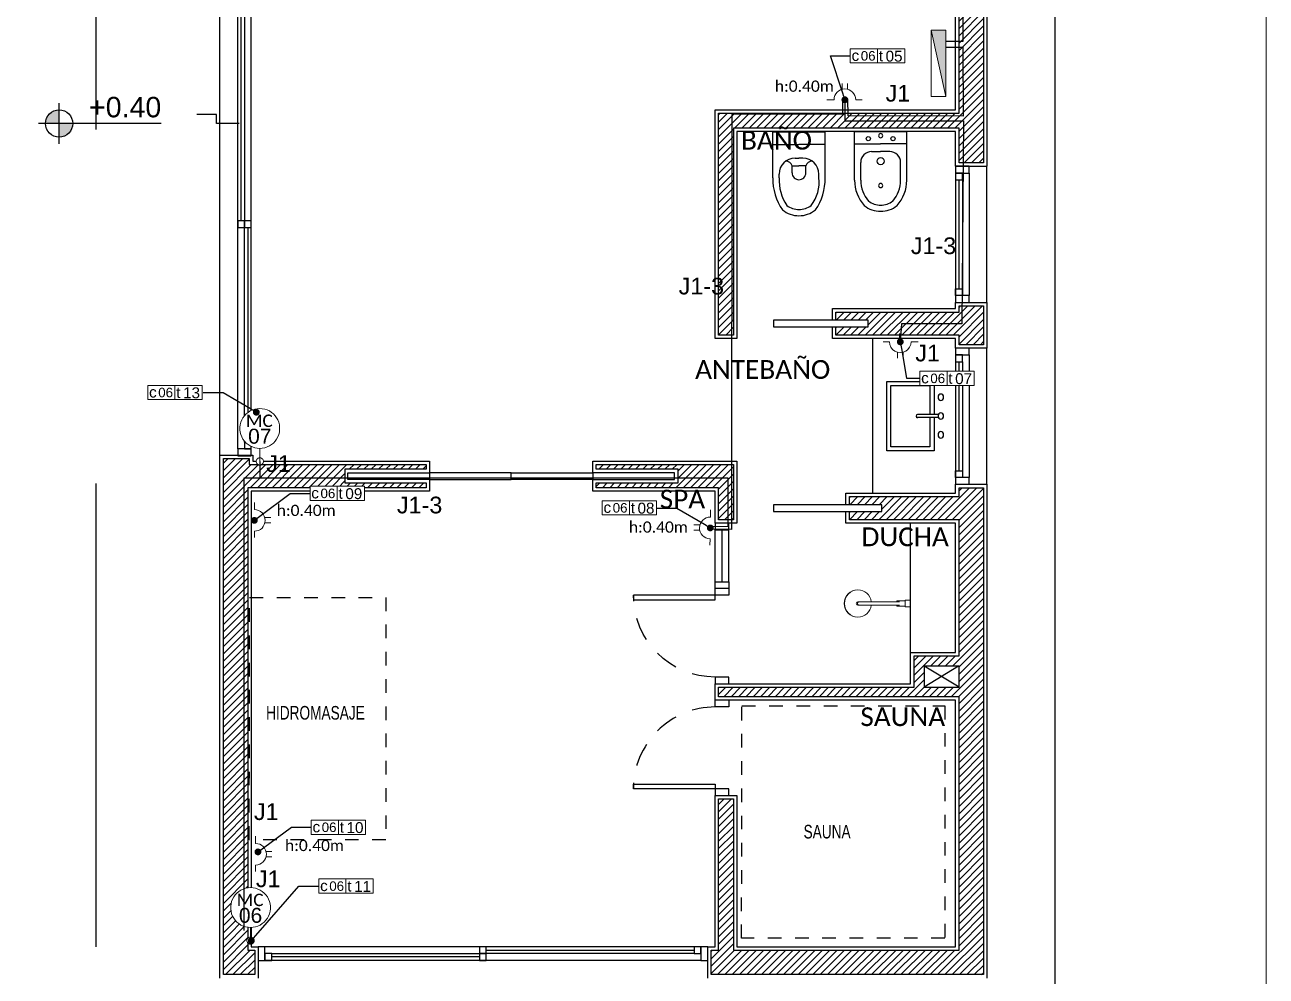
# Model space of a CAD drawing. Header units: millimetres. Extents: x 430 to 1353, y -204 to 152.
# Drawn here: x 659.62 to 668.73, y 12.03 to 19.01 of the extents above; entities that cross this region are included whole.
import ezdxf
from ezdxf import colors
from ezdxf.entities.mleader import LeaderData, LeaderLine
from ezdxf.enums import TextEntityAlignment as Align
from ezdxf.math import Vec2, Vec3

# ---------------------------------------------------------------- set-up
doc = ezdxf.new("R2010")
doc.units = ezdxf.units.MM
doc.linetypes.add('DASHED', pattern=[0.3, 0.17, -0.13])
doc.linetypes.add('HIDDENX3', pattern=[0.15, 0.1, -0.05])
doc.layers.get('0').update_dxf_attribs({"color": 250})
for name, color, linetype in [('AN - Designacion Corte 1-50', 252, 'Continuous'), ('AN - Designacion Nivel 1-50', 252, 'Continuous'), ('AR - Carpinteria', 252, 'Continuous'), ('AR - Equipamiento Fijo', 252, 'Continuous'), ('AR - Ht', 252, 'Continuous'), ('AR - Proyeccion', 252, 'DASHED'), ('AR - Vista 05', 252, 'Continuous'), ('AR - Vista 1', 252, 'Continuous'), ('AR - Vista 4', 252, 'Continuous'), ('ER-AA', 252, 'HIDDENX3'), ('ND- ESPACIOS', 253, 'Continuous')]:
    doc.layers.add(name, color=color, linetype=linetype)
for name, color, linetype, lineweight in [('ND-Cotas', 252, 'Continuous', 9), ('ND-GLOBAL_Notas', 252, 'Continuous', 9), ('ND-TABLEROS', 1, 'Continuous', 9), ('ND-texto', 251, 'Continuous', 15), ('ND-TUE_Boca', 5, 'Continuous', 9), ('ND-TUG-C6', 92, 'Continuous', 30), ('ND-TUG_Boca', 160, 'Continuous', 9)]:
    doc.layers.add(name, color=color, linetype=linetype, lineweight=lineweight)
doc.styles.add('50-TXT', font='GOTHIC.TTF', dxfattribs={"width": 0.75, "height": 0.1})
doc.styles.add('Arial', font='arial.ttf')
doc.styles.add('IMPLANTACION', font='arial.ttf', dxfattribs={"height": 0.3})
doc.styles.add('MtXpl_Calibri', font='calibri.ttf')
doc.styles.get("Standard").update_dxf_attribs({"font": 'arial.ttf'})
doc.styles.add('Texto Simbolos 1 50', font='arial.ttf', dxfattribs={"height": 0.15})

# ---------------------------------------------------------------- blocks, each defined once
blk = doc.blocks.new('Toma_doble')
for p, q in [((-0.0208, 0.1066), (-0.0208, 0.1501)), ((0.0192, 0.1071), (0.0192, 0.1501)), ((-0.0794, 0.03), (-0.1322, 0.03)), ((0.0794, 0.03), (0.126, 0.03))]:
    blk.add_line(p, q)
blk.add_arc((0, 0.03), 0.0794, 360, 180)
blk = doc.blocks.new('_Dot')
at = {"color": 0, "linetype": 'ByBlock', "lineweight": -2}
blk.add_line((-0.5, 0), (-1, 0), dxfattribs=at)
at = {"color": 0, "linetype": 'ByBlock', "const_width": 0.5}
blk.add_lwpolyline([(-0.25, 0, 1), (0.25, 0, 1)], format="xyb", close=True, dxfattribs=at)
blk = doc.blocks.new('Motor_cortinero')
for points in [[(689.072, 30.448), (689.047, 30.446), (689.023, 30.442), (689, 30.434), (688.977, 30.424), (688.956, 30.41), (688.937, 30.395), (688.921, 30.377), (688.906, 30.357), (688.894, 30.335), (688.885, 30.312), (688.879, 30.288), (688.876, 30.264), (688.876, 30.239), (688.879, 30.215), (688.885, 30.191), (688.894, 30.168), (688.906, 30.146), (688.921, 30.126), (688.937, 30.108), (688.956, 30.093), (688.977, 30.079), (689, 30.069), (689.023, 30.061), (689.047, 30.057), (689.072, 30.055), (689.097, 30.057), (689.121, 30.061), (689.144, 30.069), (689.167, 30.079), (689.187, 30.093), (689.206, 30.108), (689.223, 30.126), (689.238, 30.146), (689.25, 30.168), (689.259, 30.191), (689.265, 30.215), (689.268, 30.239), (689.268, 30.264), (689.265, 30.288), (689.259, 30.312), (689.25, 30.335), (689.238, 30.357), (689.223, 30.377), (689.206, 30.395), (689.187, 30.41), (689.167, 30.424), (689.144, 30.434), (689.121, 30.442), (689.097, 30.446)], [(689.072, 29.962), (689.063, 29.961), (689.055, 29.958), (689.048, 29.953), (689.042, 29.947), (689.038, 29.939), (689.036, 29.931), (689.036, 29.922), (689.038, 29.914), (689.042, 29.906), (689.048, 29.899), (689.055, 29.895), (689.063, 29.891), (689.072, 29.89), (689.081, 29.891), (689.089, 29.895), (689.096, 29.899), (689.101, 29.906), (689.105, 29.914), (689.108, 29.922), (689.108, 29.931), (689.105, 29.939), (689.101, 29.947), (689.096, 29.953), (689.089, 29.958), (689.081, 29.961)]]:
    blk.add_wipeout(points)
h = blk.add_hatch()
h.set_pattern_fill('ANGLE', color=256)
h.set_pattern_definition([(0, (0, -0.042), (0, 6.985), [5.08, -1.905]), (90, (0, -0.042), (-6.985, 4e-16), [5.08, -1.905])])
h.paths.add_polyline_path([(689.036, 29.926, 1), (689.108, 29.926, 1)])
blk.add_line((689.072, 30.055), (689.072, 29.926))
for points in [[(689.072, 30.448), (689.047, 30.446), (689.023, 30.442), (689, 30.434), (688.977, 30.424), (688.956, 30.41), (688.937, 30.395), (688.921, 30.377), (688.906, 30.357), (688.894, 30.335), (688.885, 30.312), (688.879, 30.288), (688.876, 30.264), (688.876, 30.239), (688.879, 30.215), (688.885, 30.191), (688.894, 30.168), (688.906, 30.146), (688.921, 30.126), (688.937, 30.108), (688.956, 30.093), (688.977, 30.079), (689, 30.069), (689.023, 30.061), (689.047, 30.057), (689.072, 30.055), (689.097, 30.057), (689.121, 30.061), (689.144, 30.069), (689.167, 30.079), (689.187, 30.093), (689.206, 30.108), (689.223, 30.126), (689.238, 30.146), (689.25, 30.168), (689.259, 30.191), (689.265, 30.215), (689.268, 30.239), (689.268, 30.264), (689.265, 30.288), (689.259, 30.312), (689.25, 30.335), (689.238, 30.357), (689.223, 30.377), (689.206, 30.395), (689.187, 30.41), (689.167, 30.424), (689.144, 30.434), (689.121, 30.442), (689.097, 30.446)], [(689.072, 29.962), (689.063, 29.961), (689.055, 29.958), (689.048, 29.953), (689.042, 29.947), (689.038, 29.939), (689.036, 29.931), (689.036, 29.922), (689.038, 29.914), (689.042, 29.906), (689.048, 29.899), (689.055, 29.895), (689.063, 29.891), (689.072, 29.89), (689.081, 29.891), (689.089, 29.895), (689.096, 29.899), (689.101, 29.906), (689.105, 29.914), (689.108, 29.922), (689.108, 29.931), (689.105, 29.939), (689.101, 29.947), (689.096, 29.953), (689.089, 29.958), (689.081, 29.961)]]:
    blk.add_lwpolyline(points, close=True)
at = {"style": 'MtXpl_Calibri'}
blk.add_text('MC', height=0.1226, rotation=0.0046, dxfattribs=at).set_placement((688.935, 30.266))
blk = doc.blocks.new('Motor cortinero numerado')
at = {"xscale": 0.744428715064112, "yscale": 0.744428715064112, "zscale": 0.744428715064112}
blk.add_blockref('Motor_cortinero', (-512.9649, -22.278), dxfattribs=at)
at = {"style": 'IMPLANTACION'}
blk.add_attdef('NU', text='', height=0.11, dxfattribs=at).set_placement((0, 0.1852), align=Align.MIDDLE)
blk = doc.blocks.new('Nomenclatura toma 10 A')
at = {"lineweight": 9}
blk.add_lwpolyline([(0, 0.0522), (0.3993, 0.0522), (0.3993, -0.0522), (0, -0.0522)], close=True, dxfattribs=at)
blk.add_wipeout([(0, 0.0522), (0.3993, 0.0522), (0.3993, -0.0522), (0, -0.0522)], dxfattribs=at)
for p, q in [((0, -0.0522), (0, 0.0522)), ((0, 0.0522), (0.3993, 0.0522)), ((0.1996, 0.0522), (0.1996, -0.0522)), ((0.1996, 0.0522), (0.1996, -0.0522)), ((0.3993, 0.0522), (0.3993, -0.0522)), ((0, -0.0522), (0.3993, -0.0522)), ((0, -0.0522), (0.3993, -0.0522))]:
    blk.add_line(p, q, dxfattribs=at)
at = {"lineweight": 9, "style": 'IMPLANTACION'}
for s, p in [('c', (0.0097, -0.0373)), ('t', (0.2092, -0.0399))]:
    blk.add_text(s, height=0.08, dxfattribs=at).set_placement(p)
for p, height in [((0.0769, -0.0353), 0.07), ((0.2594, -0.0426), 0.08)]:
    blk.add_attdef('00', p, '', height=height, dxfattribs=at)
blk = doc.blocks.new('Designacion Nivel Planta 1 50')
h = blk.add_hatch(color=256)
h.dxf.hatch_style = 1
h.paths.add_polyline_path([(0, 0.1, 0.414214), (-0.1, 0), (0, 0)])
h.paths.add_polyline_path([(0.1, 0), (0, 0), (0, -0.1, 0.414214)])
for p, q in [((0, -0.15), (0, 0.15)), ((0.75, 0), (-0.15, 0))]:
    blk.add_line(p, q)
blk.add_circle((0, 0), 0.1)
at = {"style": 'Texto Simbolos 1 50'}
blk.add_attdef('NIVEL', text='', height=0.15, dxfattribs=at).set_placement((0.75, 0), align=Align.BOTTOM_RIGHT)
blk = doc.blocks.new('bacha')
for p, q in [((519.8093, 72.6797), (519.8093, 72.8317)), ((519.8333, 72.6797), (519.8333, 72.8317))]:
    blk.add_line(p, q)
for points in [[(519.8093, 72.7107), (519.5647, 72.7107), (519.5647, 73.0584), (520.0757, 73.0584), (520.0757, 72.7107), (519.8333, 72.7107)], [(519.8093, 72.7407), (519.5947, 72.7407), (519.5947, 73.0284), (520.0457, 73.0284), (520.0457, 72.7407), (519.8333, 72.7407)]]:
    blk.add_lwpolyline(points)
blk.add_arc((519.8213, 72.8305), 0.0121, 5.54641, 174.45359)
at = {"extrusion": (0, 0, -1)}
for centre in [(519.6832, 72.6611), (519.8213, 72.6611), (519.9593, 72.6611)]:
    blk.add_ellipse(centre, major_axis=(0.0235, 0), ratio=0.85, start_param=3.141593, end_param=9.424778, dxfattribs=at)
blk = doc.blocks.new('*U490')
blk.add_lwpolyline([(0.05, 0.1), (0.05, 0.7), (0.0833, 0.7), (0.0833, 0.1)], close=True)
for points in [[(0, 0), (0.05, 0), (0.05, 0.1), (0, 0.1)], [(0.7, 0), (0.65, 0), (0.65, 0.1), (0.7, 0.1)]]:
    blk.add_lwpolyline(points)
at = {"color": 8, "linetype": 'DASHED'}
blk.add_arc((0.05, 0.1), 0.6, 360, 90, dxfattribs=at)
blk = doc.blocks.new('*U494')
at = {"color": 8}
for p, q in [((1.625, 0.025), (0.1, 0.025)), ((1.675, 0.075), (3.2, 0.075))]:
    blk.add_line(p, q, dxfattribs=at)
at = {"layer": 'AR - Carpinteria'}
for p, q in [((0.05, 0.1), (3.25, 0.1)), ((0.05, 0), (3.25, 0)), ((0.1, 0.05), (1.625, 0.05)), ((3.2, 0.05), (1.675, 0.05))]:
    blk.add_line(p, q, dxfattribs=at)
for points in [[(0, 0), (0.05, 0), (0.05, 0.1), (0, 0.1)], [(1.675, 0.1), (1.625, 0.1), (1.625, 0.05), (1.675, 0.05)], [(3.25, 0.1), (3.2, 0.1), (3.2, 0.05), (3.25, 0.05)], [(3.25, 0), (3.3, 0), (3.3, 0.1), (3.25, 0.1)], [(0.05, 0), (0.1, 0), (0.1, 0.05), (0.05, 0.05)], [(1.625, 0), (1.675, 0), (1.675, 0.05), (1.625, 0.05)]]:
    blk.add_lwpolyline(points, close=True, dxfattribs=at)
blk = doc.blocks.new('*U493')
at = {"color": 8}
for p, q in [((1.675, 0.025), (0.1, 0.025)), ((1.725, 0.075), (3.3, 0.075))]:
    blk.add_line(p, q, dxfattribs=at)
at = {"layer": 'AR - Carpinteria'}
for p, q in [((0.05, 0.1), (3.35, 0.1)), ((0.05, 0), (3.35, 0)), ((0.1, 0.05), (1.675, 0.05)), ((3.3, 0.05), (1.725, 0.05))]:
    blk.add_line(p, q, dxfattribs=at)
for points in [[(0, 0), (0.05, 0), (0.05, 0.1), (0, 0.1)], [(1.725, 0.1), (1.675, 0.1), (1.675, 0.05), (1.725, 0.05)], [(3.35, 0.1), (3.3, 0.1), (3.3, 0.05), (3.35, 0.05)], [(3.35, 0), (3.4, 0), (3.4, 0.1), (3.35, 0.1)], [(0.05, 0), (0.1, 0), (0.1, 0.05), (0.05, 0.05)], [(1.675, 0), (1.725, 0), (1.725, 0.05), (1.675, 0.05)]]:
    blk.add_lwpolyline(points, close=True, dxfattribs=at)
blk = doc.blocks.new('BIDE2-VS')
for p, q in [((-0.19, 0), (0.19, 0)), ((-0.19, -0.3541), (-0.19, 0)), ((0.19, -0.3541), (0.19, 0)), ((-0.19, -0.09), (0, -0.09)), ((0.19, -0.09), (0, -0.09)), ((-0.0669, -0.146), (0, -0.146)), ((0.0669, -0.146), (0, -0.146)), ((-0.145, -0.3541), (-0.145, -0.2242)), ((0.145, -0.3541), (0.145, -0.2242)), ((-0.145, -0.3541), (-0.145, -0.3273))]:
    blk.add_line(p, q)
for centre, radius in [((-0.09, -0.0515), 0.015), ((0.09, -0.0515), 0.015), ((0, -0.215), 0.026)]:
    blk.add_circle(centre, radius)
for centre, radius, start, end in [((0, -0.0302), 0.015, 90, 270), ((0, -0.0302), 0.015, 270, 90), ((-0.0669, -0.2242), 0.0781, 89.99997, 179.99998), ((0.0669, -0.2242), 0.0781, 0.00002, 90.00003), ((0.0839, -0.3541), 0.2739, 179.99999, 222.22556), ((0.0839, -0.3541), 0.2289, 179.99999, 221.31589), ((-0.0839, -0.3541), 0.2289, 318.68411, 0.00001), ((-0.0839, -0.3541), 0.2739, 317.77444, 0.00001), ((0, -0.3927), 0.015, 90, 270), ((0, -0.3927), 0.015, 270, 90), ((0, -0.39), 0.19, 231.24686, 270), ((0, -0.39), 0.145, 232.61896, 270), ((0, -0.39), 0.145, 270, 307.38104), ((0, -0.39), 0.19, 270, 308.75314)]:
    blk.add_arc(centre, radius, start, end)
blk = doc.blocks.new('INOD3-VS')
for p, q in [((-0.19, 0), (0.19, 0)), ((-0.19, -0.3341), (-0.19, 0)), ((0.19, -0.3341), (0.19, 0)), ((-0.19, -0.09), (0, -0.09)), ((0.19, -0.09), (0, -0.09)), ((-0.05, -0.2972), (-0.05, -0.2472)), ((-0.05, -0.2472), (0, -0.2472)), ((-0.0277, -0.19), (0, -0.19)), ((0.0277, -0.19), (0, -0.19)), ((0.05, -0.2472), (0, -0.2472)), ((0.05, -0.2972), (0.05, -0.2472)), ((-0.145, -0.3341), (-0.145, -0.3073)), ((0.145, -0.3341), (0.145, -0.3073))]:
    blk.add_line(p, q)
for centre, radius, start, end in [((-0.0277, -0.3073), 0.1173, 90, 179.99998), ((-0.0948, -0.2591), 0.0464, 14.88512, 92.9268), ((0.0277, -0.3073), 0.1173, 0.00002, 90), ((0.0948, -0.2591), 0.0464, 87.0732, 165.11488), ((0.1948, -0.3441), 0.3849, 178.52085, 215.40847), ((0.1977, -0.3446), 0.3429, 178.2465, 213.55057), ((0, -0.2972), 0.05, 179.99997, 270), ((0, -0.2972), 0.05, 270, 0.00003), ((-0.1274, -0.3646), 0.2741, 321.81013, 6.3928), ((-0.1924, -0.3448), 0.3826, 324.47335, 1.59733), ((0, -0.4189), 0.145, 232.61896, 270), ((0, -0.4189), 0.145, 270, 307.38104), ((0, -0.4189), 0.19, 231.24686, 270), ((0, -0.4189), 0.19, 270, 308.75314)]:
    blk.add_arc(centre, radius, start, end)
blk = doc.blocks.new('*U496')
at = {"color": 8}
blk.add_line((0.9, 0.025), (0.1, 0.025), dxfattribs=at)
at = {"layer": 'AR - Carpinteria'}
for p, q in [((0.05, 0.1), (0.95, 0.1)), ((0.05, 0), (0.95, 0)), ((0.1, 0.05), (0.9, 0.05))]:
    blk.add_line(p, q, dxfattribs=at)
for points in [[(0, 0), (0.05, 0), (0.05, 0.1), (0, 0.1)], [(0.95, 0), (1, 0), (1, 0.1), (0.95, 0.1)], [(0.05, 0), (0.1, 0), (0.1, 0.05), (0.05, 0.05)], [(0.95, 0), (0.9, 0), (0.9, 0.05), (0.95, 0.05)]]:
    blk.add_lwpolyline(points, close=True, dxfattribs=at)
blk = doc.blocks.new('PLANTA BAJA')
at = {"layer": 'AR - Ht', "true_color": 0x383838, "transparency": 33554610}
h = blk.add_hatch(dxfattribs=at)
h.set_pattern_fill('ANSI31', color=250, scale=0.012)
h.set_pattern_definition([(45, (-605.2518, -51.777135), (-0.0269407684, 0.0269407684), [])])
h.paths.add_polyline_path([(23.605, 24.735), (23.425, 24.735), (23.425, 24.69), (22.52, 24.69), (22.52, 24.6304), (22.7591, 24.6304), (22.7591, 24.5804), (22.52, 24.5804), (22.52, 24.52), (23.425, 24.52), (23.425, 24.45), (23.605, 24.45)])
h.paths.add_polyline_path([(18.205, 30.805), (18.025, 30.805), (18.025, 30.625), (18.205, 30.625)])
h.paths.add_polyline_path([(0.205, 16.225), (1.215, 16.225), (1.215, 16.405), (0.025, 16.405), (0.025, 10.52), (0.205, 10.52), (0.205, 11.8904), (0.205, 13.0025), (1.1975, 13.0025), (1.1975, 13.0679), (0.5175, 13.0679), (0.5175, 13.1179), (1.1975, 13.1179), (1.1975, 13.1825), (0.205, 13.1825), (0.205, 14.9569), (0.82, 14.9569), (0.82, 15.0769), (0.205, 15.0769)])
h.paths.add_polyline_path([(4.45, 16.405), (2.165, 16.405), (2.165, 16.225), (3.625, 16.225), (3.625, 13.1825), (2.6375, 13.1825), (2.6375, 13.1179), (3.3175, 13.1179), (3.3175, 13.0679), (2.6375, 13.0679), (2.6375, 13.0025), (3.625, 13.0025), (3.625, 12.015), (3.805, 12.015), (3.805, 16.225), (4.45, 16.225)])
h.paths.add_polyline_path([(7.455, 16.405), (5.5, 16.405), (5.5, 16.225), (7.455, 16.225)])
h.paths.add_polyline_path([(7.34, 11.005), (3.805, 11.005), (3.805, 11.075), (3.625, 11.075), (3.625, 10.825), (4.155, 10.825), (4.155, 8.47), (3.625, 8.47), (3.625, 8.35), (4.275, 8.35), (4.275, 10.825), (7.22, 10.825), (7.22, 7.405), (7.225, 7.405), (7.225, 0.025), (7.405, 0.025), (7.405, 7.225), (7.475, 7.225), (7.475, 7.405), (7.34, 7.405)])
h.paths.add_polyline_path([(3.805, 7.405), (2.615, 7.405), (2.615, 7.8154), (2.495, 7.8154), (2.495, 7.405), (0.205, 7.405), (0.205, 7.96), (0.025, 7.96), (0.025, 0.025), (0.205, 0.025), (0.205, 7.225), (3.805, 7.225)])
h.paths.add_polyline_path([(11.69, 7.405), (9.89, 7.405), (9.725, 7.405), (9.725, 7.225), (11.69, 7.225)])
h.paths.add_polyline_path([(14.62, 11.005), (10.81, 11.005), (10.81, 10.825), (14.62, 10.825)])
h.paths.add_polyline_path([(18.225, 11.005), (15.875, 11.005), (15.875, 10.825), (18.055, 10.825), (18.055, 9.505), (17.475, 9.505), (17.475, 9.175), (17.215, 9.175), (17.215, 9.055), (18.055, 9.055), (18.055, 7.405), (17.47, 7.405), (17.47, 7.225), (18.035, 7.225), (18.195, 7.225), (18.22, 7.225), (18.22, 7.405), (18.175, 7.405), (18.175, 10.825), (18.225, 10.825)])
h.paths.add_polyline_path([(18.055, 9.425), (18.055, 9.175), (17.555, 9.175), (17.555, 9.425)], flags=16)
h.paths.add_polyline_path([(16.42, 7.405), (16.375, 7.405), (16.375, 9.95), (16.255, 9.95), (16.255, 7.405), (13.74, 7.405), (13.74, 7.225), (14.29, 7.225), (14.29, 5.415), (14.74, 5.415), (14.74, 7.225), (16.395, 7.225), (16.42, 7.2251)])
h.paths.add_polyline_path([(23.605, 16.405), (21.57, 16.405), (21.57, 16.225), (23.425, 16.225), (23.425, 11.685), (19.375, 11.685), (19.375, 12.365), (19.255, 12.365), (19.17, 12.365), (19.17, 12.245), (19.255, 12.245), (19.255, 11.005), (19.165, 11.005), (19.165, 10.825), (19.375, 10.825), (19.375, 11.565), (23.425, 11.565), (23.425, 7.405), (21.57, 7.405), (21.57, 7.225), (23.605, 7.225)])
h.paths.add_polyline_path([(18.22, 16.405), (17.91, 16.405), (17.91, 16.225), (18.055, 16.225), (18.055, 12.25), (18.22, 12.25), (18.22, 12.36), (18.175, 12.36), (18.175, 16.225), (18.22, 16.225)])
h.paths.add_polyline_path([(21.77, 23.57), (20.7625, 23.57), (20.7625, 23.535), (21.3625, 23.535), (21.3625, 23.435), (20.7625, 23.435), (20.7625, 23.4), (21.66, 23.4), (21.66, 23.165), (21.77, 23.165)])
h.paths.add_polyline_path([(18.9175, 23.535), (19.5125, 23.535), (19.5125, 23.57), (18.215, 23.57), (18.215, 23.615), (18.025, 23.615), (18.025, 19.825), (18.23, 19.825), (18.255, 19.825), (18.255, 20.005), (18.205, 20.005), (18.205, 23.4), (19.5125, 23.4), (19.5125, 23.435), (18.9175, 23.435)])
h.paths.add_polyline_path([(23.605, 30.805), (23.355, 30.805), (23.355, 30.625), (23.425, 30.625), (23.425, 26.15), (21.66, 26.15), (21.66, 24.52), (21.77, 24.52), (21.77, 26.04), (23.425, 26.04), (23.425, 25.785), (23.605, 25.785)])
h.paths.add_polyline_path([(3.825, 20.005), (2.3749, 20.005), (2.3749, 20.055), (2.265, 20.055), (2.265, 20.005), (0.205, 20.005), (0.205, 20.055), (0.025, 20.055), (0.025, 19.825), (3.825, 19.825)])
h.paths.add_polyline_path([(5.605, 23.61), (5.425, 23.61), (5.425, 20.005), (5.375, 20.005), (5.375, 19.825), (5.4, 19.825), (5.605, 19.825)])
h.paths.add_polyline_path([(5.605, 30.805), (5.425, 30.805), (5.425, 30.625), (5.605, 30.625)])
h.paths.add_polyline_path([(0.21, 21.41), (0.21, 21.66), (0.36, 21.66), (0.36, 21.41)], flags=16)
h.paths.add_polyline_path([(0.435, 21.66), (2.2649, 21.66), (2.2649, 20.905), (2.3749, 20.905), (2.3749, 21.66), (4.055, 21.66), (4.055, 20.96), (4.165, 20.96), (4.165, 21.635), (4.165, 22.685), (4.015, 22.685), (4.015, 21.77), (1.965, 21.77), (1.965, 22.685), (1.815, 22.685), (1.815, 21.77), (0.42, 21.77), (0.205, 21.77), (0.205, 30.625), (0.275, 30.625), (0.275, 30.805), (0.23, 30.805), (0.025, 30.805), (0.025, 21.085), (0.205, 21.085), (0.205, 21.335), (0.435, 21.335)])
h.paths.add_polyline_path([(1.995, 8.7404), (1.995, 9.055), (2.445, 9.055), (2.445, 8.7404)], flags=16)
h.paths.add_polyline_path([(2.615, 9.035), (2.615, 9.175), (0.205, 9.175), (0.205, 9.47), (0.025, 9.47), (0.025, 9.035), (0.025, 9.01), (0.205, 9.01), (0.205, 9.055), (1.915, 9.055), (1.915, 8.6604), (2.615, 8.6604)])
h.paths.add_polyline_path([(23.425, 21.935), (23.17, 21.935), (23.17, 22.09), (23.425, 22.09)], flags=16)
h.paths.add_polyline_path([(23.605, 23.4), (23.425, 23.4), (23.425, 23.335), (22.62, 23.335), (22.62, 23.2754), (22.8591, 23.2754), (22.8591, 23.2254), (22.62, 23.2254), (22.62, 23.165), (23.425, 23.165), (23.425, 22.165), (23.095, 22.165), (23.095, 21.935), (21.795, 21.935), (21.66, 21.935), (21.66, 21.865), (21.795, 21.865), (23.425, 21.865), (23.425, 20.005), (21.77, 20.005), (21.77, 21.115), (21.66, 21.115), (21.66, 20.005), (21.605, 20.005), (21.605, 19.825), (21.64, 19.825), (23.605, 19.825)])
at = {"layer": 'AR - Carpinteria'}
for p, q in [((18, 23.635), (18, 30.6)), ((23.63, 24.76), (23.63, 25.76)), ((23.63, 23.425), (23.63, 24.425))]:
    blk.add_line(p, q, dxfattribs=at)
for points in [[(22.0641, 24.5804), (22.7591, 24.5804), (22.7591, 24.6304), (22.0641, 24.6304)], [(19.5375, 23.46), (20.1375, 23.46), (20.1375, 23.51), (19.5375, 23.51)], [(20.7375, 23.46), (20.1375, 23.46), (20.1375, 23.51), (20.7375, 23.51)], [(22.0641, 23.2254), (22.8591, 23.2254), (22.8591, 23.2754), (22.0641, 23.2754)]]:
    blk.add_lwpolyline(points, close=True, dxfattribs=at)
for points in [[(21.635, 23.14), (21.635, 23.09), (21.735, 23.09), (21.735, 23.14)], [(21.635, 22.71), (21.635, 23.09)], [(21.685, 23.09), (21.685, 22.71)], [(21.735, 22.71), (21.735, 23.09)], [(21.735, 22.66), (21.635, 22.66), (21.635, 22.71), (21.735, 22.71), (21.735, 22.66)]]:
    blk.add_lwpolyline(points, dxfattribs=at)
at = {"layer": 'AR - Equipamiento Fijo'}
blk.add_line((22.79, 24.495), (22.79, 23.36), dxfattribs=at)
at = {"layer": 'AR - Equipamiento Fijo', "color": 252, "lineweight": 9, "true_color": 0x858585, "transparency": 33554687}
for p, q in [((22.6811, 22.6505), (22.6829, 22.6505)), ((23.0137, 22.57), (23.03, 22.57)), ((23.03, 22.53), (23.0137, 22.53)), ((22.6829, 22.4495), (22.6811, 22.4495))]:
    blk.add_line(p, q, dxfattribs=at)
at = {"layer": 'AR - Equipamiento Fijo', "color": 252, "lineweight": 9, "true_color": 0x858585, "transparency": 33554687, "flags": 128}
for points in [[(22.9866, 22.5625), (22.9868, 22.5625), (22.9869, 22.5625), (22.987, 22.5625), (22.987, 22.5625), (22.987, 22.5625), (22.9869, 22.5625), (22.9868, 22.5625), (22.9866, 22.5625), (22.9863, 22.5625), (22.9859, 22.5625), (22.9854, 22.5625), (22.9849, 22.5625), (22.9843, 22.5625), (22.9836, 22.5625), (22.9828, 22.5625), (22.982, 22.5625), (22.9811, 22.5625), (22.9801, 22.5625), (22.9791, 22.5625), (22.978, 22.5625), (22.9768, 22.5625), (22.9755, 22.5625), (22.9742, 22.5625), (22.9729, 22.5625), (22.9714, 22.5625), (22.97, 22.5625), (22.9684, 22.5625), (22.9669, 22.5625), (22.9652, 22.5625), (22.9636, 22.5625), (22.9618, 22.5625), (22.9601, 22.5625), (22.9583, 22.5625), (22.9565, 22.5625), (22.9546, 22.5625), (22.9527, 22.5625), (22.9508, 22.5625), (22.9489, 22.5625), (22.9469, 22.5625), (22.945, 22.5625), (22.943, 22.5625), (22.941, 22.5625), (22.939, 22.5625), (22.937, 22.5625), (22.741, 22.5625), (22.7407, 22.5625), (22.7386, 22.5625), (22.7366, 22.5625), (22.7346, 22.5625), (22.7326, 22.5625), (22.7306, 22.5625), (22.7286, 22.5625), (22.7266, 22.5625), (22.7247, 22.5625), (22.7227, 22.5625), (22.7209, 22.5625), (22.719, 22.5625), (22.7172, 22.5625), (22.7154, 22.5625), (22.7137, 22.5625), (22.712, 22.5625), (22.7103, 22.5625), (22.7087, 22.5625), (22.7072, 22.5625), (22.7057, 22.5625), (22.7042, 22.5625), (22.7028, 22.5625), (22.7015, 22.5625), (22.7003, 22.5625), (22.6991, 22.5625), (22.698, 22.5625), (22.6969, 22.5625), (22.6959, 22.5625), (22.695, 22.5625), (22.6942, 22.5625), (22.6934, 22.5625), (22.6927, 22.5625), (22.6921, 22.5625), (22.6916, 22.5625), (22.6829, 22.5625)], [(22.987, 22.5375), (22.987, 22.5375), (22.9868, 22.5375), (22.9866, 22.5375), (22.9864, 22.5375), (22.986, 22.5375), (22.9856, 22.5375), (22.9851, 22.5375), (22.9845, 22.5375), (22.9838, 22.5375), (22.9831, 22.5375), (22.9822, 22.5375), (22.9813, 22.5375), (22.9804, 22.5375), (22.9794, 22.5375), (22.9783, 22.5375), (22.9771, 22.5375), (22.9759, 22.5375), (22.9746, 22.5375), (22.9732, 22.5375), (22.9718, 22.5375), (22.9704, 22.5375), (22.9689, 22.5375), (22.9673, 22.5375), (22.9657, 22.5375), (22.964, 22.5375), (22.9623, 22.5375), (22.9606, 22.5375), (22.9588, 22.5375), (22.957, 22.5375), (22.9551, 22.5375), (22.9532, 22.5375), (22.9513, 22.5375), (22.9494, 22.5375), (22.9475, 22.5375), (22.9455, 22.5375), (22.9435, 22.5375), (22.9415, 22.5375), (22.9395, 22.5375), (22.9375, 22.5375), (22.937, 22.5375), (22.741, 22.5375), (22.739, 22.5375), (22.7369, 22.5375), (22.7349, 22.5375), (22.7329, 22.5375), (22.7309, 22.5375), (22.7289, 22.5375), (22.7269, 22.5375), (22.725, 22.5375), (22.7231, 22.5375), (22.7212, 22.5375), (22.7193, 22.5375), (22.7175, 22.5375), (22.7157, 22.5375), (22.7139, 22.5375), (22.7122, 22.5375), (22.7106, 22.5375), (22.709, 22.5375), (22.7074, 22.5375), (22.7059, 22.5375), (22.7044, 22.5375), (22.7031, 22.5375), (22.7017, 22.5375), (22.7005, 22.5375), (22.6993, 22.5375), (22.6981, 22.5375), (22.6971, 22.5375), (22.6961, 22.5375), (22.6951, 22.5375), (22.6943, 22.5375), (22.6935, 22.5375), (22.6928, 22.5375), (22.6922, 22.5375), (22.6916, 22.5375), (22.6916, 22.5375), (22.6829, 22.5375)], [(22.969, 22.5626), (22.969, 22.57), (23.0137, 22.57)], [(23.0137, 22.53), (22.969, 22.53), (22.969, 22.5374)]]:
    blk.add_lwpolyline(points, dxfattribs=at)
blk.add_lwpolyline([(23.03, 22.526), (23.03, 22.574), (23.07, 22.574), (23.07, 22.526)], close=True, dxfattribs=at)
at = {"layer": 'AR - Equipamiento Fijo', "color": 252, "lineweight": 9, "true_color": 0x858585, "transparency": 33554687, "extrusion": (0, 0, -1)}
for centre, major_axis, start_param, end_param in [((22.6811, 22.55), (0, 0.1005), 3.141593, 6.283185), ((22.6829, 22.55), (0, 0.1005), 3.141593, 6.283185), ((22.6829, 22.55), (0, 0.1005), 0, 1.444986), ((22.6829, 22.55), (0, 0.0125), 3.141593, 6.283185), ((22.6829, 22.55), (0, 0.0125), 0, 0.150987), ((22.6829, 22.55), (0, 0.0125), 2.990605, 3.141593), ((22.6829, 22.55), (0, 0.1005), 1.696607, 3.141593)]:
    blk.add_ellipse(centre, major_axis=major_axis, ratio=0.984808, start_param=start_param, end_param=end_param, dxfattribs=at)
at = {"layer": 'AR - Equipamiento Fijo', "color": 252, "lineweight": 9, "true_color": 0x858585, "transparency": 33554687}
for points in [[(22.6916, 22.5375), (22.69, 22.5375), (22.6868, 22.5382), (22.6827, 22.5409), (22.68, 22.5451), (22.679, 22.55), (22.68, 22.5549), (22.6827, 22.5591), (22.6868, 22.5618), (22.69, 22.5625), (22.6916, 22.5625)], [(22.6916, 22.5625), (22.6921, 22.5625), (22.6927, 22.5625), (22.6932, 22.5624)], [(22.6932, 22.5376), (22.6927, 22.5375), (22.6921, 22.5375), (22.6916, 22.5375)]]:
    blk.add_open_spline(points, degree=3, dxfattribs=at)
at = {"layer": 'AR - Proyeccion', "ltscale": 20}
blk.add_lwpolyline([(0, 30.83), (0, 31.74), (6.52, 31.74), (6.52, 20.03), (17.09, 20.03), (17.09, 31.74), (23.63, 31.74), (23.63, 30.83)], dxfattribs=at)
at = {"layer": 'AR - Vista 05'}
for p, q in [((23.4, 25.76), (23.63, 25.76)), ((18, 19.8), (18, 23.64)), ((18, 23.64), (18.24, 23.64)), ((18.24, 23.64), (18.24, 23.595)), ((18.24, 23.595), (19.5375, 23.595)), ((18.9375, 23.46), (18.9375, 23.51)), ((18.9375, 23.51), (19.5375, 23.51)), ((19.5375, 23.595), (19.5375, 23.51)), ((20.7375, 23.51), (20.7375, 23.595)), ((20.7375, 23.595), (21.795, 23.595)), ((21.3375, 23.51), (20.7375, 23.51)), ((21.3375, 23.46), (21.3375, 23.51)), ((21.795, 23.595), (21.795, 23.14)), ((19.5375, 23.46), (18.9375, 23.46)), ((19.5375, 23.46), (19.5375, 23.375)), ((20.7375, 23.46), (21.3375, 23.46)), ((20.7375, 23.375), (20.7375, 23.46)), ((19.5375, 23.375), (18.23, 23.375)), ((18.23, 23.375), (18.23, 20.03)), ((21.635, 23.375), (20.7375, 23.375)), ((21.635, 23.14), (21.635, 23.375)), ((21.795, 23.14), (21.635, 23.14)), ((23.07, 22.19), (23.07, 23.14)), ((18.23, 20.03), (18.28, 20.03)), ((18.28, 20.03), (18.28, 19.8))]:
    blk.add_line(p, q, dxfattribs=at)
for points in [[(23.4, 25.76), (23.4, 26.015), (21.795, 26.015), (21.795, 24.495), (21.635, 24.495), (21.635, 26.175), (23.4, 26.175), (23.4, 30.6), (23.33, 30.6), (23.33, 30.83), (23.63, 30.83), (23.63, 25.76)], [(22.515, 24.63), (22.495, 24.63), (22.495, 24.715), (23.4, 24.715), (23.4, 24.76), (23.63, 24.76), (23.63, 24.425), (23.4, 24.425), (23.4, 24.495), (22.495, 24.495), (22.495, 24.58), (22.515, 24.58)], [(22.595, 23.275), (22.595, 23.36), (23.4, 23.36), (23.4, 23.425), (23.63, 23.425), (23.63, 19.8)], [(21.58, 19.8), (21.58, 20.03), (21.635, 20.03), (21.635, 21.14), (21.795, 21.14), (21.795, 20.03), (23.4, 20.03), (23.4, 21.84), (21.795, 21.84), (21.635, 21.84), (21.635, 21.96), (21.795, 21.96), (23.07, 21.96), (23.07, 22.19), (23.4, 22.19), (23.4, 23.14), (22.595, 23.14), (22.595, 23.225)]]:
    blk.add_lwpolyline(points, dxfattribs=at)
at = {"layer": 'AR - Vista 1'}
for p, q in [((23.425, 21.935), (23.17, 22.09)), ((23.42, 22.09), (23.17, 21.935))]:
    blk.add_line(p, q, dxfattribs=at)
blk.add_lwpolyline([(18.23, 19.3), (24.13, 19.3), (24.13, 30.83), (24.13, 31.33), (18, 31.33), (18, 30.83)], dxfattribs=at)
at = {"layer": 'AR - Vista 4'}
for points in [[(23.605, 25.785), (23.425, 25.785), (23.425, 26.04), (21.77, 26.04), (21.77, 24.52), (21.66, 24.52), (21.66, 26.15), (23.425, 26.15), (23.425, 30.625), (23.355, 30.625), (23.355, 30.805), (23.605, 30.805)], [(18.9175, 23.535), (18.9175, 23.435), (19.5125, 23.435), (19.5125, 23.4), (18.205, 23.4), (18.205, 20.005), (18.255, 20.005), (18.255, 19.825), (18.23, 19.825), (18.025, 19.825), (18.025, 23.615), (18.215, 23.615), (18.215, 23.57), (19.5125, 23.57), (19.5125, 23.535)], [(20.7625, 23.435), (21.3625, 23.435), (21.3625, 23.535), (20.7625, 23.535), (20.7625, 23.57), (21.77, 23.57), (21.77, 23.165), (21.66, 23.165), (21.66, 23.4), (20.7625, 23.4)], [(23.425, 22.09), (23.17, 22.09), (23.17, 21.935), (23.425, 21.935)]]:
    blk.add_lwpolyline(points, close=True, dxfattribs=at)
for points in [[(22.52, 24.6304), (22.52, 24.69), (23.425, 24.69), (23.425, 24.735), (23.605, 24.735), (23.605, 24.45), (23.425, 24.45), (23.425, 24.52), (22.52, 24.52), (22.52, 24.58)], [(22.62, 23.275), (22.62, 23.335), (23.425, 23.335), (23.425, 23.4), (23.605, 23.4), (23.605, 19.825), (21.64, 19.825), (21.605, 19.825), (21.605, 20.005), (21.66, 20.005), (21.66, 21.115), (21.77, 21.115), (21.77, 20.005), (23.425, 20.005), (23.425, 21.865), (21.795, 21.865), (21.66, 21.865), (21.66, 21.935), (21.795, 21.935), (23.095, 21.935), (23.095, 22.165), (23.425, 22.165), (23.425, 23.165), (22.62, 23.165), (22.62, 23.225)]]:
    blk.add_lwpolyline(points, dxfattribs=at)
at = {"layer": 'AR - Carpinteria'}
for name, p, rotation in [('*U493', (18.23, 23.635), 90), ('*U496', (23.4, 25.76), 270), ('*U496', (23.4, 24.425), 270), ('*U490', (21.735, 21.14), 90), ('*U494', (21.58, 20.03), 180)]:
    blk.add_blockref(name, p, dxfattribs=dict(at, rotation=rotation))
at = {"layer": 'AR - Carpinteria', "xscale": -1.000000000000024, "rotation": 90}
blk.add_blockref('*U490', (21.735, 22.66), dxfattribs=at)
at = {"layer": 'AR - Equipamiento Fijo', "xscale": 1.01, "yscale": 1.01, "zscale": 1.01}
for name, p in [('INOD3-VS', (22.2501, 26.0119)), ('BIDE2-VS', (22.8497, 26.015))]:
    blk.add_blockref(name, p, dxfattribs=at)
at = {"layer": 'AR - Equipamiento Fijo', "rotation": 90}
blk.add_blockref('bacha', (95.9525, -495.895), dxfattribs=at)

msp = doc.modelspace()

# ---------------------------------------------------------------- hatches: boundary and pattern name
at = {"layer": 'ND-TABLEROS'}
h = msp.add_hatch(color=256, dxfattribs=at)
h.dxf.hatch_style = 1
h.paths.add_polyline_path([(666.3778, 18.9722), (666.2701, 18.9722), (666.3778, 18.4845)])

# ---------------------------------------------------------------- linework, layer by layer
at = {"layer": 'AN - Designacion Corte 1-50'}
msp.add_lwpolyline([(661.1904, 18.2849), (661.0242, 18.2849), (661.0242, 18.3528), (660.8795, 18.3528)], dxfattribs=at)
at = {"layer": 'ER-AA'}
msp.add_lwpolyline([(664.8814, 14.0108), (666.3708, 14.0108), (666.3708, 12.304), (664.8783, 12.304), (664.8814, 14.0108)], dxfattribs=at)
at = {"layer": 'ND-GLOBAL_Notas'}
msp.add_lwpolyline([(641.0647, 31.5577), (668.7291, 31.5577), (668.7291, -9.7575), (641.0647, -9.7575)], close=True, dxfattribs=at)
at = {"layer": 'ND-TABLEROS'}
msp.add_line((666.2701, 18.9722), (666.3778, 18.4845), dxfattribs=at)
msp.add_lwpolyline([(666.2701, 18.4845), (666.3778, 18.4845), (666.3778, 18.9722), (666.2701, 18.9722)], close=True, dxfattribs=at)
at = {"layer": 'ND-TUG-C6'}
msp.add_line((666.0367, 16.744), (666.0367, 16.6906), dxfattribs=at)
for points in [[(666.4306, 22.744), (666.5022, 22.744), (666.5022, 18.8888), (666.3759, 18.8888)], [(665.6191, 18.4537), (665.6193, 18.3535), (664.806, 18.351), (664.8036, 15.3064), (664.6483, 15.3067)], [(665.6365, 18.4605), (665.6373, 18.3053), (666.5079, 18.3044), (666.495, 16.815), (666.0534, 16.815), (666.0432, 16.683)]]:
    msp.add_lwpolyline(points, dxfattribs=at)

# ---------------------------------------------------------------- block references
at = {"layer": 'AN - Designacion Nivel 1-50'}
msp.add_blockref('Designacion Nivel Planta 1 50', (659.8685, 18.2863), dxfattribs=at).add_auto_attribs({'NIVEL': '+0.40'})
at = {"layer": 'AR - Vista 05'}
msp.add_blockref('PLANTA BAJA', (643.0495, -7.788), dxfattribs=at)
at = {"layer": 'ND-TUG_Boca'}
msp.add_blockref('Toma_doble', (665.6365, 18.4305), dxfattribs=at)
for p, rotation in [((666.0432, 16.713), 180), ((661.2718, 15.3722), 270), ((661.2806, 12.9207), 270)]:
    msp.add_blockref('Toma_doble', p, dxfattribs=dict(at, rotation=rotation))
at = {"layer": 'ND-TUG_Boca', "xscale": -1, "rotation": 88.98702110871453}
msp.add_blockref('Toma_doble', (664.6783, 15.3164), dxfattribs=at)

# ---------------------------------------------------------------- texts
at = {"layer": 'ER-AA', "style": '50-TXT', "width": 0.75}
for s, p in [('HIDROMASAJE', (661.3879, 13.9095)), ('SAUNA', (665.3333, 13.0367))]:
    msp.add_text(s, height=0.1, dxfattribs=at).set_placement(p)
at = {"layer": 'ND- ESPACIOS', "char_height": 0.15, "attachment_point": 1, "rotation": 0.00461}
for s, insert in [('{\\fCalibri|b0|i0|c0|p34;\\H0.91667x;BAÑO}', (664.8742, 18.2319)), ('{\\fCalibri|b0|i0|c0|p34;\\H0.91667x;ANTEBAÑO}', (664.5372, 16.5488)), ('{\\fCalibri|b0|i0|c0|p34;\\H0.91667x;SPA}', (664.2779, 15.5974)), ('{\\fCalibri|b0|i0|c0|p34;\\H0.91667x;DUCHA}', (665.7585, 15.3201)), ('{\\fCalibri|b0|i0|c0|p34;\\H0.91667x;SAUNA}', (665.7504, 13.9995))]:
    msp.add_mtext_dynamic_manual_height_columns(s, width=1.191821, gutter_width=10.1758, heights=[0.3575], dxfattribs=dict(at, insert=insert))
at = {"layer": 'ND-Cotas', "insert": (665.1226, 18.6015), "char_height": 0.09, "attachment_point": 1, "rotation": 0.00461}
msp.add_mtext_dynamic_manual_height_columns('{\\fCalibri|b0|i0|c0|p34;\\H0.91667x;h:0.40m}', width=0.67411, gutter_width=10.291, heights=[0.1264], dxfattribs=at)
at = {"layer": 'ND-texto', "style": 'Arial'}
for s, p in [('J1', (665.9357, 18.4467)), ('J1-3', (666.1204, 17.3271)), ('J1-3', (664.4165, 17.0308)), ('J1', (666.1536, 16.5393)), ('J1-3', (662.3483, 15.4235)), ('J1', (661.2989, 13.1723))]:
    msp.add_text(s, height=0.12266, dxfattribs=at).set_placement(p)

# ---------------------------------------------------------------- leaders
at = {"layer": 'ND-TUG-C6', "lineweight": 9}
ml = msp.add_multileader_mtext('Standard', dxfattribs=at)
ml.set_content('')
ml.set_leader_properties(color=256, linetype='ByLayer', lineweight=-1)
ml.set_arrow_properties(name='DOT')
ml.build(insert=Vec2(0, 0))
ml.multileader.update_dxf_attribs({"dogleg_length": 0.1458, "arrow_head_size": 0.05})
ctx = ml.context
ctx.base_point, ctx.char_height, ctx.arrow_head_size, ctx.landing_gap_size, ctx.plane_origin = Vec3(665.6762, 18.7829), 0.25, 0.05, 0.09, Vec3(666.6382, 18.7817)
ctx.attachment_type = 1
notes = []
notes.append((ctx, [(1, (1, 1, 0), (665.5304, 18.7829), (1, 0), 0.1458, [(0, [(665.6365, 18.4605)], 0, [])])]))
ctx.mtext, ml.multileader.dxf.content_type = None, 0
ml = msp.add_multileader_mtext('Standard', dxfattribs=at)
ml.set_content('')
ml.set_leader_properties(color=256, linetype='ByLayer', lineweight=-1)
ml.set_arrow_properties(name='DOT')
ml.build(insert=Vec2(0, 0))
ml.multileader.update_dxf_attribs({"dogleg_length": 0.1458, "arrow_head_size": 0.05})
ctx = ml.context
ctx.base_point, ctx.char_height, ctx.arrow_head_size, ctx.landing_gap_size, ctx.plane_origin = Vec3(666.2338, 16.4152), 0.25, 0.05, 0.09, Vec3(667.3963, 16.8628)
ctx.attachment_type = 1
notes.append((ctx, [(1, (1, 1, 0), (666.088, 16.4152), (1, 0), 0.1458, [(0, [(666.0432, 16.683)], 0, [])])]))
ctx.mtext, ml.multileader.dxf.content_type = None, 0
ml = msp.add_multileader_mtext('Standard', dxfattribs=at)
ml.set_content('')
ml.set_leader_properties(color=256, linetype='ByLayer', lineweight=-1)
ml.set_arrow_properties(name='DOT')
ml.build(insert=Vec2(0, 0))
ml.multileader.update_dxf_attribs({"dogleg_length": 0.1458, "arrow_head_size": 0.05})
ctx = ml.context
ctx.base_point, ctx.char_height, ctx.arrow_head_size, ctx.landing_gap_size, ctx.plane_origin = Vec3(661.7104, 15.5707), 0.25, 0.05, 0.09, Vec3(662.6724, 15.5695)
ctx.attachment_type = 1
notes.append((ctx, [(1, (1, 1, 0), (661.5646, 15.5707), (1, 0), 0.1458, [(0, [(661.3018, 15.3722)], 0, [])])]))
ctx.mtext, ml.multileader.dxf.content_type = None, 0
ml = msp.add_multileader_mtext('Standard', dxfattribs=at)
ml.set_content('')
ml.set_leader_properties(color=256, linetype='ByLayer', lineweight=-1)
ml.set_arrow_properties(name='DOT')
ml.build(insert=Vec2(0, 0))
ml.multileader.update_dxf_attribs({"dogleg_length": 0.1458, "arrow_head_size": 0.05})
ctx = ml.context
ctx.base_point, ctx.char_height, ctx.arrow_head_size, ctx.landing_gap_size, ctx.plane_origin = Vec3(664.2579, 15.4599), 0.25, 0.05, 0.09, Vec3(666.0014, 15.4968)
ctx.attachment_type = 1
notes.append((ctx, [(0, (1, 1, 0), (664.4038, 15.4599), (-1, 0), 0.1458, [(0, [(664.6483, 15.3169)], 0, [])])]))
ctx.mtext, ml.multileader.dxf.content_type = None, 0
ml = msp.add_multileader_mtext('Standard', dxfattribs=at)
ml.set_content('')
ml.set_leader_properties(color=256, linetype='ByLayer', lineweight=-1)
ml.set_arrow_properties(name='DOT')
ml.build(insert=Vec2(0, 0))
ml.multileader.update_dxf_attribs({"dogleg_length": 0.1458, "arrow_head_size": 0.05})
ctx = ml.context
ctx.base_point, ctx.char_height, ctx.arrow_head_size, ctx.landing_gap_size, ctx.plane_origin = Vec3(661.7192, 13.1192), 0.25, 0.05, 0.09, Vec3(662.6812, 13.118)
ctx.attachment_type = 1
notes.append((ctx, [(1, (1, 1, 0), (661.5734, 13.1192), (1, 0), 0.1458, [(0, [(661.3281, 12.9382)], 0, [])])]))
ctx.mtext, ml.multileader.dxf.content_type = None, 0
for ctx, leaders in notes:
    for number, flags, end, landing, length, lines in leaders:
        leader = LeaderData()
        leader.index, (leader.has_last_leader_line, leader.has_dogleg_vector, leader.attachment_direction) = number, flags
        leader.last_leader_point, leader.dogleg_vector, leader.dogleg_length = Vec3(end), Vec3(landing), length
        for number, points, colour, breaks in lines:
            line = LeaderLine()
            line.index, line.vertices, line.color, line.breaks = number, Vec3.list(points), colors.encode_raw_color(colour), breaks
            leader.lines.append(line)
        ctx.leaders.append(leader)

# ---------------------------------------------------------------- next in the draw order: block references
at = {"layer": 'ND-TUE_Boca'}
for p, values in [((661.3416, 15.805), {'NU': '07'}), ((661.274, 12.2872), {'NU': '06'})]:
    msp.add_blockref('Motor cortinero numerado', p, dxfattribs=at).add_auto_attribs(values)
at = {"layer": 'ND-TUG-C6'}
ref = msp.add_blockref('Nomenclatura toma 10 A', (665.6762, 18.7829), dxfattribs=at)
ref.add_attrib('00', '06', (665.7531, 18.7476), dxfattribs={"layer": '0', "lineweight": 9, "height": 0.07, "style": 'IMPLANTACION'})
ref.add_attrib('00', '05', (665.9356, 18.7404), dxfattribs={"layer": '0', "lineweight": 9, "height": 0.08, "style": 'IMPLANTACION'})
ref = msp.add_blockref('Nomenclatura toma 10 A', (666.1867, 16.4152), dxfattribs=at)
ref.add_attrib('00', '06', (666.2637, 16.3799), dxfattribs={"layer": '0', "lineweight": 9, "height": 0.07, "style": 'IMPLANTACION'})
ref.add_attrib('00', '07', (666.4461, 16.3727), dxfattribs={"layer": '0', "lineweight": 9, "height": 0.08, "style": 'IMPLANTACION'})
ref = msp.add_blockref('Nomenclatura toma 10 A', (661.7104, 15.5707), dxfattribs=at)
ref.add_attrib('00', '06', (661.7873, 15.5354), dxfattribs={"layer": '0', "lineweight": 9, "height": 0.07, "style": 'IMPLANTACION'})
ref.add_attrib('00', '09', (661.9698, 15.5282), dxfattribs={"layer": '0', "lineweight": 9, "height": 0.08, "style": 'IMPLANTACION'})
ref = msp.add_blockref('Nomenclatura toma 10 A', (663.8552, 15.4646), dxfattribs=at)
ref.add_attrib('00', '06', (663.9322, 15.4293), dxfattribs={"layer": '0', "lineweight": 9, "height": 0.07, "style": 'IMPLANTACION'})
ref.add_attrib('00', '08', (664.1146, 15.422), dxfattribs={"layer": '0', "lineweight": 9, "height": 0.08, "style": 'IMPLANTACION'})
ref = msp.add_blockref('Nomenclatura toma 10 A', (661.7192, 13.1192), dxfattribs=at)
ref.add_attrib('00', '06', (661.7962, 13.0839), dxfattribs={"layer": '0', "lineweight": 9, "height": 0.07, "style": 'IMPLANTACION'})
ref.add_attrib('00', '10', (661.9786, 13.0767), dxfattribs={"layer": '0', "lineweight": 9, "height": 0.08, "style": 'IMPLANTACION'})

# ---------------------------------------------------------------- next in the draw order: linework, layer by layer
at = {"layer": 'ER-AA'}
msp.add_lwpolyline([(661.2674, 14.8065), (662.2674, 14.8065), (662.2674, 13.027), (661.2642, 13.027), (661.2674, 14.8065)], dxfattribs=at)
at = {"layer": 'ND-TUG-C6'}
msp.add_line((661.3416, 15.805), (661.3416, 15.6816), dxfattribs=at)
msp.add_lwpolyline([(666.3788, 18.8476), (666.5022, 18.8476), (666.5053, 18.3402), (665.6605, 18.3419), (665.6574, 18.4662)], dxfattribs=at)

# ---------------------------------------------------------------- next in the draw order: texts
at = {"layer": 'ND-Cotas', "char_height": 0.09, "attachment_point": 1, "rotation": 0.00461}
for insert in [(661.466, 15.4869), (664.0513, 15.3645), (661.5267, 13.0267)]:
    msp.add_mtext_dynamic_manual_height_columns('{\\fCalibri|b0|i0|c0|p34;\\H0.91667x;h:0.40m}', width=0.67411, gutter_width=10.291, heights=[0.1264], dxfattribs=dict(at, insert=insert))
at = {"layer": 'ND-texto', "style": 'Arial'}
for p in [(661.389, 15.7277), (661.3132, 12.6792)]:
    msp.add_text('J1', height=0.12266, dxfattribs=at).set_placement(p)

# ---------------------------------------------------------------- next in the draw order: leaders
at = {"layer": 'ND-TUG-C6', "lineweight": 9}
ml = msp.add_multileader_mtext('Standard', dxfattribs=at)
ml.set_content('')
ml.set_leader_properties(color=256, linetype='ByLayer', lineweight=-1)
ml.set_arrow_properties(name='DOT')
ml.build(insert=Vec2(0, 0))
ml.multileader.update_dxf_attribs({"dogleg_length": 0.1458, "arrow_head_size": 0.05})
ctx = ml.context
ctx.base_point, ctx.char_height, ctx.arrow_head_size, ctx.landing_gap_size, ctx.plane_origin = Vec3(660.9259, 16.3089), 0.25, 0.05, 0.09, Vec3(662.6694, 16.3457)
ctx.attachment_type = 1
notes = []
notes.append((ctx, [(0, (1, 1, 0), (661.0718, 16.3089), (-1, 0), 0.1458, [(0, [(661.3163, 16.1659)], 0, [])])]))
ctx.mtext, ml.multileader.dxf.content_type = None, 0
ml = msp.add_multileader_mtext('Standard', dxfattribs=at)
ml.set_content('')
ml.set_leader_properties(color=256, linetype='ByLayer', lineweight=-1)
ml.set_arrow_properties(name='DOT')
ml.build(insert=Vec2(0, 0))
ml.multileader.update_dxf_attribs({"dogleg_length": 0.1458, "arrow_head_size": 0.05})
ctx = ml.context
ctx.base_point, ctx.char_height, ctx.arrow_head_size, ctx.landing_gap_size, ctx.plane_origin = Vec3(661.7749, 12.6874), 0.25, 0.05, 0.09, Vec3(662.7369, 12.6862)
ctx.attachment_type = 1
notes.append((ctx, [(1, (1, 1, 0), (661.6291, 12.6874), (1, 0), 0.1458, [(0, [(661.2796, 12.2865)], 0, [])])]))
ctx.mtext, ml.multileader.dxf.content_type = None, 0
for ctx, leaders in notes:
    for number, flags, end, landing, length, lines in leaders:
        leader = LeaderData()
        leader.index, (leader.has_last_leader_line, leader.has_dogleg_vector, leader.attachment_direction) = number, flags
        leader.last_leader_point, leader.dogleg_vector, leader.dogleg_length = Vec3(end), Vec3(landing), length
        for number, points, colour, breaks in lines:
            line = LeaderLine()
            line.index, line.vertices, line.color, line.breaks = number, Vec3.list(points), colors.encode_raw_color(colour), breaks
            leader.lines.append(line)
        ctx.leaders.append(leader)

# ---------------------------------------------------------------- next in the draw order: block references
at = {"layer": 'ND-TUG-C6'}
ref = msp.add_blockref('Nomenclatura toma 10 A', (660.5192, 16.3112), dxfattribs=at)
ref.add_attrib('00', '06', (660.5962, 16.2759), dxfattribs={"layer": '0', "lineweight": 9, "height": 0.07, "style": 'IMPLANTACION'})
ref.add_attrib('00', '13', (660.7786, 16.2687), dxfattribs={"layer": '0', "lineweight": 9, "height": 0.08, "style": 'IMPLANTACION'})
ref = msp.add_blockref('Nomenclatura toma 10 A', (661.7749, 12.6874), dxfattribs=at)
ref.add_attrib('00', '06', (661.8519, 12.6521), dxfattribs={"layer": '0', "lineweight": 9, "height": 0.07, "style": 'IMPLANTACION'})
ref.add_attrib('00', '11', (662.0343, 12.6448), dxfattribs={"layer": '0', "lineweight": 9, "height": 0.08, "style": 'IMPLANTACION'})

# ---------------------------------------------------------------- next in the draw order: linework, layer by layer
msp.add_lwpolyline([(664.6495, 15.3286), (664.7799, 15.328), (664.7799, 15.6816), (661.2256, 15.6816), (661.2256, 12.362)], dxfattribs=at)

doc.saveas('drawing.dxf')
